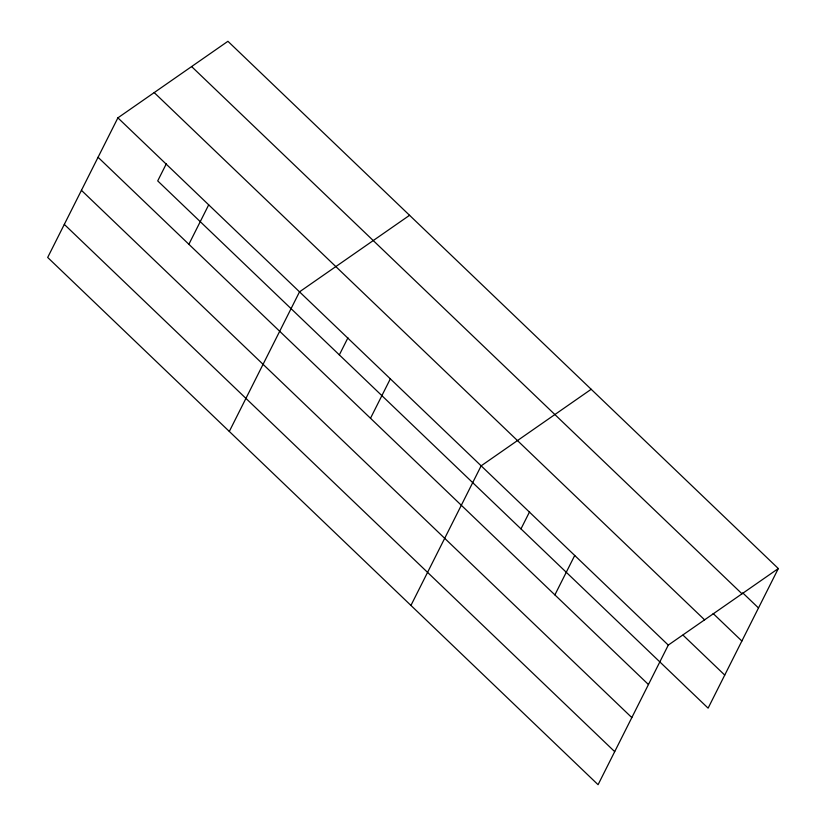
<?xml version="1.0" encoding="UTF-8"?>
<svg xmlns="http://www.w3.org/2000/svg" width="826" height="826" viewBox="0 0 826 826"><rect width="100%" height="100%" fill="white"/><g stroke="black" fill="none" stroke-linecap="round" stroke-linejoin="round"><path stroke-width="1.24" d="M117.891 117.85L47.681 257.454L598.076 784.7L668.286 645.096L778.319 568.546L227.924 41.3L117.891 117.85L668.286 645.096M166.315 163.806L157.714 180.904L708.109 708.15L778.319 568.546M188.875 244.279L208.699 204.848M229.308 431.44L299.518 291.846L409.562 215.297M339.341 354.891L347.942 337.793M370.502 418.266L390.337 378.835M410.935 605.437L481.155 465.833L591.189 389.283M520.979 528.888L529.58 511.79M554.886 594.896L574.72 555.464M742.75 592.892L758.495 607.977M191.611 66.565L742.016 593.811M713.148 613.522L741.872 641.028M154.204 92.595L704.599 619.841M683.05 635.153L724.743 675.09M98.057 157.281L648.451 684.527M81.433 190.331L631.828 717.587M64.304 224.393L614.699 751.639"/></g></svg>
